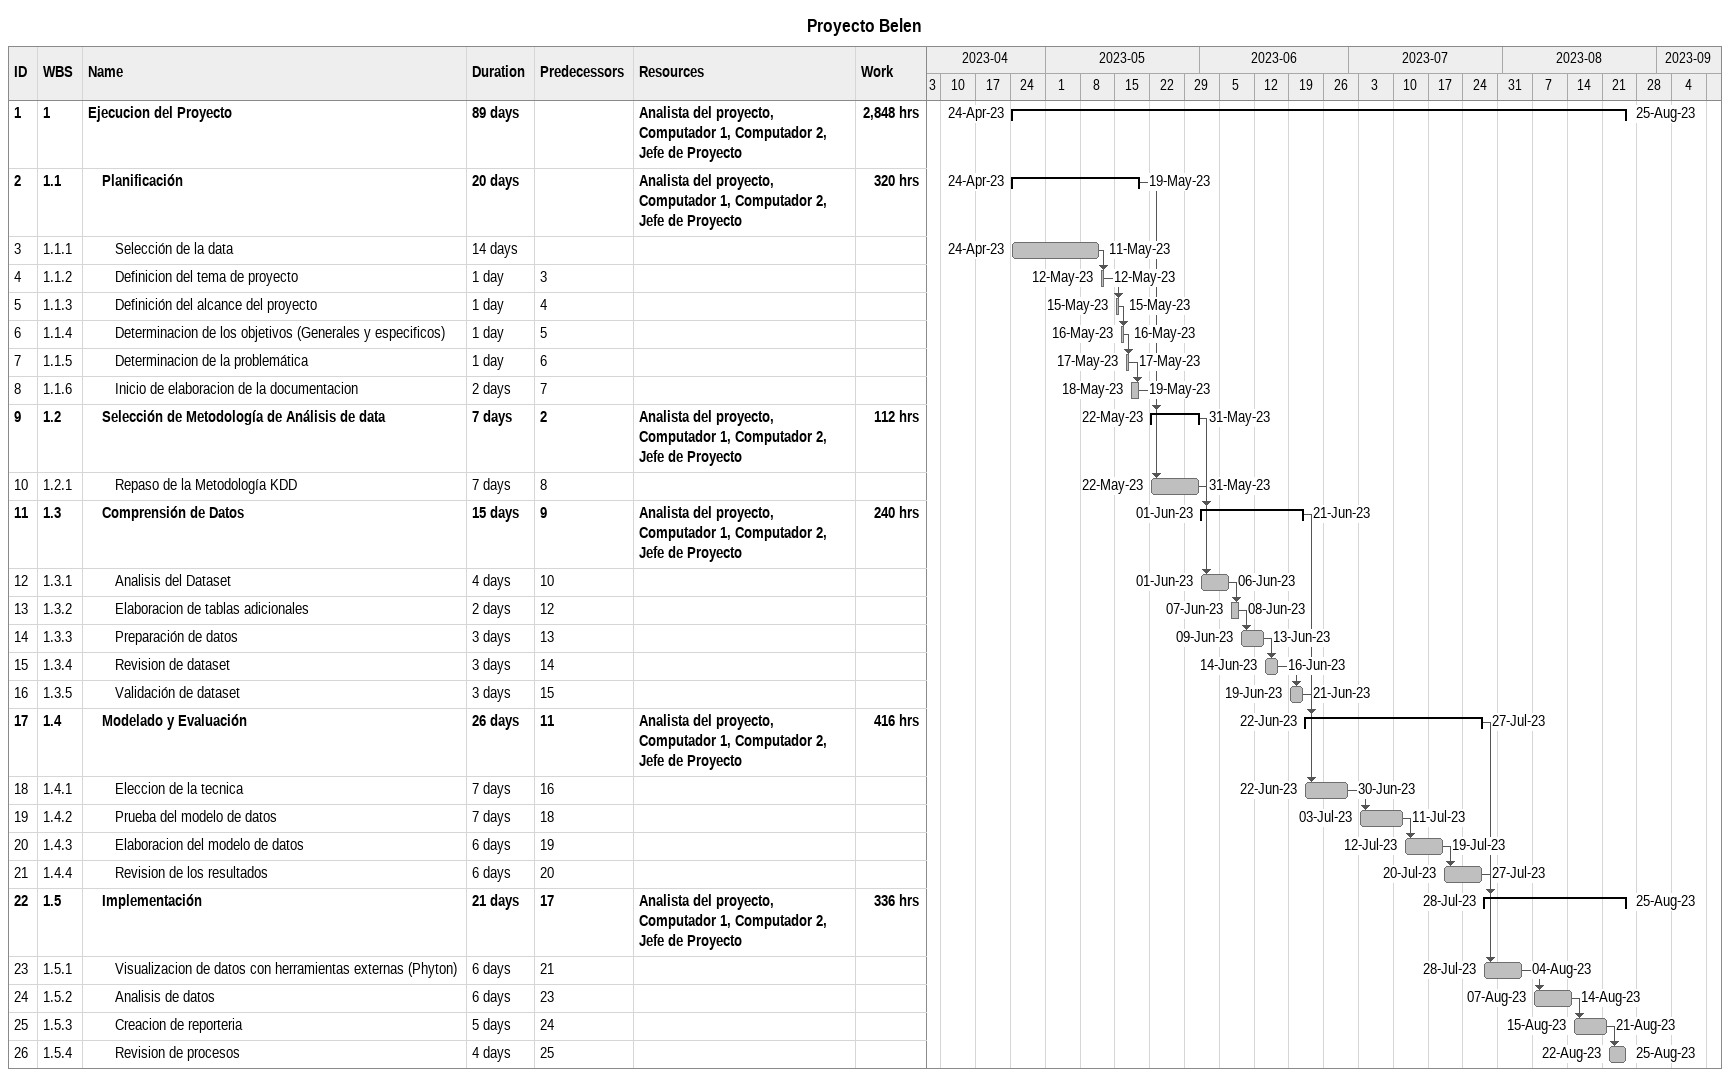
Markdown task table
Proyecto Belen

| ID | WBS | Task | Duration | Start | Finish | Predecessors | Resources | Work (h) |
|---|---|---|---|---|---|---|---|---|
| 1 | 1 | **Ejecucion del Proyecto** | 89d | 2023-04-24 | 2023-08-25 |  | Analista del proyecto, Computador 1, Computador 2, Jefe de Proyecto | 2848 |
| 2 | 1.1 | **Planificación** | 20d | 2023-04-24 | 2023-05-19 |  | Analista del proyecto, Computador 1, Computador 2, Jefe de Proyecto | 320 |
| 3 | 1.1.1 | Selección de la data | 14d | 2023-04-24 | 2023-05-11 |  |  |  |
| 4 | 1.1.2 | Definicion del tema de proyecto | 1d | 2023-05-12 | 2023-05-12 | 3 |  |  |
| 5 | 1.1.3 | Definición del alcance del proyecto | 1d | 2023-05-15 | 2023-05-15 | 4 |  |  |
| 6 | 1.1.4 | Determinacion de los objetivos (Generales y especificos) | 1d | 2023-05-16 | 2023-05-16 | 5 |  |  |
| 7 | 1.1.5 | Determinacion de la problemática | 1d | 2023-05-17 | 2023-05-17 | 6 |  |  |
| 8 | 1.1.6 | Inicio de elaboracion de la documentacion | 2d | 2023-05-18 | 2023-05-19 | 7 |  |  |
| 9 | 1.2 | **Selección de Metodología de Análisis de data** | 7d | 2023-05-22 | 2023-05-31 | 2 | Analista del proyecto, Computador 1, Computador 2, Jefe de Proyecto | 112 |
| 10 | 1.2.1 | Repaso de la Metodología KDD | 7d | 2023-05-22 | 2023-05-31 | 8 |  |  |
| 11 | 1.3 | **Comprensión de Datos** | 15d | 2023-06-01 | 2023-06-21 | 9 | Analista del proyecto, Computador 1, Computador 2, Jefe de Proyecto | 240 |
| 12 | 1.3.1 | Analisis del Dataset | 4d | 2023-06-01 | 2023-06-06 | 10 |  |  |
| 13 | 1.3.2 | Elaboracion de tablas adicionales | 2d | 2023-06-07 | 2023-06-08 | 12 |  |  |
| 14 | 1.3.3 | Preparación de datos | 3d | 2023-06-09 | 2023-06-13 | 13 |  |  |
| 15 | 1.3.4 | Revision de dataset | 3d | 2023-06-14 | 2023-06-16 | 14 |  |  |
| 16 | 1.3.5 | Validación de dataset | 3d | 2023-06-19 | 2023-06-21 | 15 |  |  |
| 17 | 1.4 | **Modelado y Evaluación** | 26d | 2023-06-22 | 2023-07-27 | 11 | Analista del proyecto, Computador 1, Computador 2, Jefe de Proyecto | 416 |
| 18 | 1.4.1 | Eleccion de la tecnica | 7d | 2023-06-22 | 2023-06-30 | 16 |  |  |
| 19 | 1.4.2 | Prueba del modelo de datos | 7d | 2023-07-03 | 2023-07-11 | 18 |  |  |
| 20 | 1.4.3 | Elaboracion del modelo de datos | 6d | 2023-07-12 | 2023-07-19 | 19 |  |  |
| 21 | 1.4.4 | Revision de los resultados | 6d | 2023-07-20 | 2023-07-27 | 20 |  |  |
| 22 | 1.5 | **Implementación** | 21d | 2023-07-28 | 2023-08-25 | 17 | Analista del proyecto, Computador 1, Computador 2, Jefe de Proyecto | 336 |
| 23 | 1.5.1 | Visualizacion de datos con herramientas externas (Phyton) | 6d | 2023-07-28 | 2023-08-04 | 21 |  |  |
| 24 | 1.5.2 | Analisis de datos | 6d | 2023-08-07 | 2023-08-14 | 23 |  |  |
| 25 | 1.5.3 | Creacion de reporteria | 5d | 2023-08-15 | 2023-08-21 | 24 |  |  |
| 26 | 1.5.4 | Revision de procesos | 4d | 2023-08-22 | 2023-08-25 | 25 |  |  |
